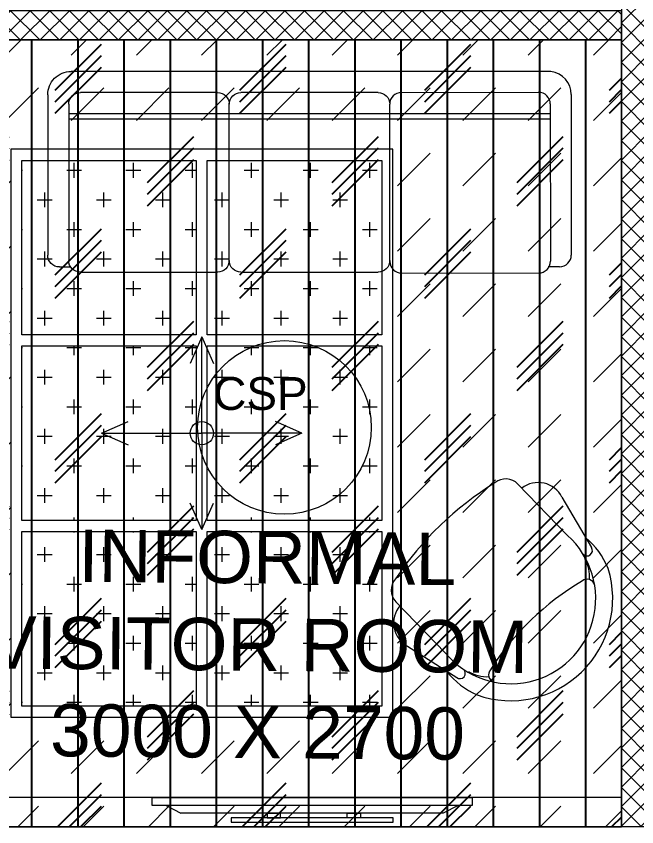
# Model space of a CAD drawing. Header units: millimetres. Extents: x 2335845 to 2509607, y 289014 to 361737.
# Drawn here: x 2384064 to 2386197, y 325701 to 328487 of the extents above; entities that cross this region are included whole.
import ezdxf

# ---------------------------------------------------------------- set-up
doc = ezdxf.new("R2010")
doc.units = ezdxf.units.MM
for name, color, linetype, lineweight in [('A-FURN-LOOSE', 24, 'Continuous', 18), ('AR_01_PARTITION FULL HT', 2, 'Continuous', 25), ('IN-PRTN-FULL', 30, 'Continuous', 20), ('IN-PRTN-HATCH', 8, 'Continuous', 5), ('TOA- AV', 7, 'Continuous', 9), ('TOA-FC-ACOU.PAN', 250, 'Continuous', 5), ('TOA-FC-CSP', 8, 'Continuous', 20), ('TOA-FC-GYPSUM', 250, 'Continuous', 5), ('TOA-FL-CPT-1', 8, 'Continuous', 5), ('TOA-FL-CPT-2', 8, 'Continuous', 5)]:
    doc.layers.add(name, color=color, linetype=linetype, lineweight=lineweight)
doc.layers.add('TEXT', color=250, linetype='Continuous')
doc.styles.add('ARIAL', font='arial.ttf')
pattern_1 = [(45, (90021.14, 24146.98), (0, 224.506403), [158.75, -158.75])]
pattern_2 = [(0, (2408113.76, 309771.23), (101.6, 101.6), [50.8, -152.4]), (90, (2408139.16, 309745.83), (-101.6, 101.6), [50.8, -152.4])]

# ---------------------------------------------------------------- blocks, each defined once
blk = doc.blocks.new('YJC')
at = {"layer": 'A-FURN-LOOSE'}
for p, q in [((64694.1, -89732.5, 0.1), (64142.6, -89732.5, 0.1)), ((64102.4, -89772.6, 0.1), (64102.4, -89811.4, 0.1)), ((64662, -89804.8, 0.1), (64124.5, -89804.8, 0.1)), ((64611.8, -89804.8, 0.1), (64611.8, -91460.4, 0.1)), ((64629.8, -89804.8, 0.1), (64629.8, -91460.3, 0.1)), ((64774.4, -91462.4, 0.1), (64774.4, -89812.8, 0.1)), ((64084.4, -89844.9, 0.1), (64084.4, -90316.5, 0.1)), ((64702.1, -90316.5, 0.1), (64702.1, -89844.9, 0.1)), ((64124.5, -90356.6, 0.1), (64662, -90356.6, 0.1)), ((64084.4, -90396.8, 0.1), (64084.4, -90868.3, 0.1)), ((64702.1, -90868.3, 0.1), (64702.1, -90396.8, 0.1)), ((64121.3, -90909, 0.1), (64662, -90908.4, 0.1)), ((64142.4, -90908.4, 0.1), (64662, -90908.4, 0.1)), ((64081.2, -90949.2, 0.1), (64081.8, -91420.8, 0.1)), ((64702.2, -90948.5, 0.1), (64702.8, -91420.1, 0.1)), ((64103.3, -91492.4, 0.1), (64103.3, -91453.6, 0.1)), ((64662.7, -91460.3, 0.1), (64122, -91460.9, 0.1)), ((64694.9, -91532.5, 0.1), (64143.4, -91532.5, 0.1))]:
    blk.add_line(p, q, dxfattribs=at)
at = {"layer": 'A-FURN-LOOSE', "extrusion": (1.33113e-22, -3.29621e-19, -1)}
for centre, major_axis, start_param, end_param in [((64142.6, -89772.6, 0.1), (28.3, 28.4), 3.928443, 5.499239), ((64694.1, -89812.8, 0.1), (56.7, 56.9), 5.499239, 7.070036), ((64124.5, -89844.9, 0.1), (28.3, 28.4), 3.928443, 5.499239), ((64662, -89844.9, 0.1), (28.3, 28.4), 5.499239, 7.070036), ((64124.5, -90316.5, 0.1), (28.3, 28.4), 2.357647, 3.928443), ((64662, -90316.5, 0.1), (28.3, 28.4), 0.78685, 2.357647), ((64124.5, -90396.8, 0.1), (28.3, 28.4), 3.928443, 5.499239), ((64662, -90396.8, 0.1), (28.3, 28.4), 5.499239, 7.070036), ((64124.5, -90868.3, 0.1), (28.3, 28.4), 2.357647, 3.928443), ((64662, -90868.3, 0.1), (28.4, -28.3), -0.783946, 0.78685)]:
    blk.add_ellipse(centre, major_axis=major_axis, ratio=1, start_param=start_param, end_param=end_param, dxfattribs=at)
at = {"layer": 'A-FURN-LOOSE'}
for centre, major_axis, start_param, end_param in [((64121.4, -90949.2, 0.1), (-28.4, -28.4), 3.928443, 5.499239), ((64662, -90948.6, 0.1), (-28.4, -28.4), 2.357647, 3.928443), ((64662.6, -91420.1, 0.1), (-28.4, 28.4), 2.357647, 3.928443), ((64121.9, -91420.8, 0.1), (-28.4, -28.4), -0.783946, 0.78685), ((64694.8, -91452.2, 0.1), (-56.8, -56.8), 0.78685, 2.223334), ((64143.4, -91492.4, 0.1), (28.3, -28.4), 3.928443, 5.499239)]:
    blk.add_ellipse(centre, major_axis=major_axis, ratio=1, start_param=start_param, end_param=end_param, dxfattribs=at)
blk = doc.blocks.new('A$C6D3804F5')
at = {"layer": 'A-FURN-LOOSE', "color": 153, "lineweight": 15}
for p, q in [((0.144, 7.578), (1.763, 14.275)), ((25.471, 7.578), (23.852, 14.275)), ((2.808, 2.857), (2.808, 11.281)), ((22.808, 11.281), (22.808, 2.857))]:
    blk.add_line(p, q, dxfattribs=at)
for centre, radius, start, end in [((12.808, 12.009), 12.022, 26.73636, 153.26364), ((12.808, 12.005), 10.026, 355.85994, 184.14006), ((10.486, 13.943), 9.105, 157.56443, 186.38409), ((5.362, 17.272), 0.915, 153.15496, 264.34362), ((20.253, 17.272), 0.915, 275.65638, 26.84504), ((15.129, 13.943), 9.105, 353.61591, 22.43557), ((7.317, 13.66), 4.188, 131.03018, 165.69518), ((12.808, 47.417), 31.957, 256.36064, 283.63936), ((18.299, 13.66), 4.188, 14.30482, 48.96982), ((2.382, 14.169), 0.627, 355.49343, 170.30736), ((23.234, 14.169), 0.627, 9.69264, 184.50657), ((3.124, 6.639), 3.124, 162.51192, 264.18396), ((22.491, 6.639), 3.124, 275.81604, 17.48808), ((4.808, 2.857), 2, 180, 265.32952), ((20.808, 2.857), 2, 274.67048, 0), ((12.808, 38.897), 38.899, 257.88674, 282.11326)]:
    blk.add_arc(centre, radius, start, end, dxfattribs=at)
blk = doc.blocks.new('A$C38A659B7')
at = {"layer": 'TOA-FC-CSP', "color": 10, "linetype": 'Continuous', "elevation": 0.001}
for points in [[(0.908, 8.353), (0, 6.309)], [(0.908, 8.353), (0, 6.309)], [(0.908, 8.353), (1.816, 6.309)], [(0.908, 8.353), (1.816, 6.309)], [(8.649, 0.908), (0.908, 0.908), (0.908, 8.353)], [(-6.834, 0.908), (-4.79, 1.816)], [(8.649, 0.908), (6.605, 1.816)], [(-6.834, 0.908), (-4.79, 0)], [(-6.834, 0.908), (0.908, 0.908), (0.908, -6.537)], [(8.649, 0.908), (6.605, 0)], [(0.908, -6.537), (0, -4.493)], [(0.908, -6.537), (0, -4.493)], [(0.908, -6.537), (1.816, -4.493)], [(0.908, -6.537), (1.816, -4.493)]]:
    blk.add_lwpolyline(points, dxfattribs=at)
at = {"layer": 'TOA-FC-CSP', "color": 10, "linetype": 'Continuous'}
blk.add_circle((0.908, 0.908, 0.001), 0.902, dxfattribs=at)
at = {"layer": 'TOA-FC-CSP', "color": 10, "insert": (1.794, 5.248, 0.005), "char_height": 2.5422, "width": 4.60874, "attachment_point": 1, "style": 'ARIAL'}
blk.add_mtext('CSP', dxfattribs=at)
blk = doc.blocks.new('*U720')
at = {"layer": 'IN-PRTN-HATCH'}
h = blk.add_hatch(dxfattribs=at)
h.set_pattern_fill('ANSI37', color=256, scale=15)
h.set_pattern_definition([(45, (-2500.97, -9e-11), (-33.67596, 33.67596), []), (135, (-2500.97, -9e-11), (-33.67596, -33.67596), [])])
h.paths.add_polyline_path([(-105886.3, -39967.2), (-100177, -39967.2), (-100177, -39867.2), (-105886.3, -39867.2)])
at = {"layer": 'IN-PRTN-FULL', "elevation": 0}
blk.add_lwpolyline([(-105886.3, -39967.2), (-100177, -39967.2), (-100177, -39867.2), (-105886.3, -39867.2)], close=True, dxfattribs=at)
blk = doc.blocks.new('A$C60412B90')
at = {"layer": 'TOA- AV', "color": 30, "true_color": 0xf8991e}
blk.add_line((256.5, 111), (986.5, 111), dxfattribs=at)
at = {"layer": 'TOA- AV', "color": 6}
for p, q in [((-37.2, 55.5), (29.9, 91)), ((1280.2, 55.5), (1213.1, 91)), ((-100, 55.5), (1343, 55.5))]:
    blk.add_line(p, q, dxfattribs=at)
at = {"layer": 'TOA- AV', "color": 30, "true_color": 0xf8991e}
for points in [[(986.5, 111), (986.5, 131), (256.5, 131), (256.5, 111)], [(403.4, 91), (464.2, 91)], [(825.1, 91), (764.2, 91)]]:
    blk.add_lwpolyline(points, dxfattribs=at)
for points in [[(403.4, 111), (464.2, 111), (464.2, 91), (403.4, 91)], [(825.1, 111), (764.2, 111), (764.2, 91), (825.1, 91)]]:
    blk.add_lwpolyline(points, close=True, dxfattribs=at)
at = {"layer": 'TOA- AV', "color": 6}
for points in [[(29.9, 91), (1213.1, 91)], [(1343, 55.5), (1343, 20), (-100, 20), (-100, 55.5)]]:
    blk.add_lwpolyline(points, dxfattribs=at)
blk = doc.blocks.new('*U722')
at = {"layer": 'IN-PRTN-HATCH'}
h = blk.add_hatch(dxfattribs=at)
h.set_pattern_fill('ANSI37', color=256, scale=15)
h.set_pattern_definition([(45, (517.08, -9e-11), (-33.67596, 33.67596), []), (135, (517.08, -9e-11), (-33.67596, -33.67596), [])])
h.paths.add_polyline_path([(-103022.7, -39967.2), (-100022.6, -39967.2), (-100022.6, -39867.2), (-103022.7, -39867.2)])
at = {"layer": 'IN-PRTN-FULL', "elevation": 0}
blk.add_lwpolyline([(-103022.7, -39967.2), (-100022.6, -39967.2), (-100022.6, -39867.2), (-103022.7, -39867.2)], close=True, dxfattribs=at)

msp = doc.modelspace()

# ---------------------------------------------------------------- hatches: boundary and pattern name
at = {"layer": 'TOA-FC-ACOU.PAN', "true_color": 0x939598}
h = msp.add_hatch(dxfattribs=at)
h.set_pattern_fill('CROSS', color=252, scale=16)
h.set_pattern_definition(pattern_2)
h.paths.add_polyline_path([(2384682.683, 327391.944), (2384082.683, 327391.944), (2384082.683, 327991.944), (2384682.683, 327991.944)])
h = msp.add_hatch(dxfattribs=at)
h.set_pattern_fill('CROSS', color=252, scale=16)
h.set_pattern_definition(pattern_2)
h.paths.add_polyline_path([(2385320.683, 327391.944), (2384720.683, 327391.944), (2384720.683, 327991.944), (2385320.683, 327991.944)])
h = msp.add_hatch(dxfattribs=at)
h.set_pattern_fill('CROSS', color=252, scale=16)
h.set_pattern_definition(pattern_2)
h.paths.add_polyline_path([(2384682.683, 326753.944), (2384082.683, 326753.944), (2384082.683, 327353.944), (2384682.683, 327353.944)])
h = msp.add_hatch(dxfattribs=at)
h.set_pattern_fill('CROSS', color=252, scale=16)
h.set_pattern_definition(pattern_2)
h.paths.add_polyline_path([(2385320.683, 326753.944), (2384720.683, 326753.944), (2384720.683, 327353.944), (2385320.683, 327353.944)])
h = msp.add_hatch(dxfattribs=at)
h.set_pattern_fill('CROSS', color=252, scale=16)
h.set_pattern_definition(pattern_2)
h.paths.add_polyline_path([(2384682.683, 326115.944), (2384082.683, 326115.944), (2384082.683, 326715.944), (2384682.683, 326715.944)])
h = msp.add_hatch(dxfattribs=at)
h.set_pattern_fill('CROSS', color=252, scale=16)
h.set_pattern_definition(pattern_2)
h.paths.add_polyline_path([(2385320.683, 326115.944), (2384720.683, 326115.944), (2384720.683, 326715.944), (2385320.683, 326715.944)])
at = {"layer": 'TOA-FC-GYPSUM'}
h = msp.add_hatch(dxfattribs=at)
h.set_pattern_fill('DASH', color=252, scale=50, angle=45)
h.set_pattern_definition(pattern_1)
h.paths.add_polyline_path([(2376994.974, 331410.903), (2372813.454, 329459.517), (2374366.562, 325702.044), (2375873.321, 325702.043), (2375873.321, 323605.057), (2384478.461, 323601.624), (2384478.472, 325600.425), (2383044.681, 325601.625), (2383044.683, 331410.903)])
edge = h.paths.add_edge_path(flags=16)
edge.add_line((2376123.213, 327021.722), (2376123.213, 329510.903))
edge.add_arc((2376623.213, 329510.903), 500, 90, 180, ccw=False)
edge.add_line((2376623.213, 330010.903), (2381644.683, 330010.903))
edge.add_arc((2381644.683, 329510.903), 500, 0, 90, ccw=False)
edge.add_line((2382144.683, 329510.903), (2382144.683, 327001.624))
edge.add_arc((2381644.683, 327001.624), 500, 270, 360, ccw=False)
edge.add_line((2381644.683, 326501.624), (2376621.212, 326521.726))
edge.add_arc((2376623.213, 327021.722), 500, 180, 269.770724, ccw=False)
h = msp.add_hatch(dxfattribs=at)
h.set_pattern_fill('DASH', color=252, scale=50, angle=45)
h.set_pattern_definition(pattern_1)
h.paths.add_polyline_path([(2386144.683, 328406.264), (2383144.683, 328406.264), (2383144.683, 325701.624), (2386144.683, 325701.624)])
h.paths.add_polyline_path([(2385358.683, 328029.944), (2384044.683, 328029.944), (2384044.683, 326077.944), (2385358.683, 326077.944)], flags=16)
at = {"layer": 'TOA-FL-CPT-2', "lineweight": -3}
h = msp.add_hatch(dxfattribs=at)
h.set_pattern_fill('CORK', color=4, scale=50, angle=270)
h.set_pattern_definition([(270, (90021.14, 24146.98), (158.75, -3e-14), []), (45, (89941.76, 24067.6), (-317.50014, 317.50014), [224.5065, -224.5065]), (45, (89941.76, 24027.9), (-317.50014, 317.50014), [224.5065, -224.5065]), (45, (89941.76, 23988.23), (-317.50014, 317.50014), [224.5065, -224.5065])])
h.paths.add_polyline_path([(2386144.683, 328406.264), (2383144.683, 328406.264), (2383144.683, 326701.624), (2383044.683, 326701.624), (2383044.683, 325801.454), (2383144.683, 325801.624), (2383144.683, 325701.624), (2386144.683, 325701.624)])

# ---------------------------------------------------------------- linework, layer by layer
at = {"layer": 'A-FURN-LOOSE', "ltscale": 5}
msp.add_circle((2384985.964, 327073.921, 0), 298.427, dxfattribs=at)
at = {"layer": 'IN-PRTN-FULL'}
msp.add_lwpolyline([(2383144.568, 325700.426), (2386144.794, 325700.423), (2386145.024, 325801.604), (2383144.799, 325801.607)], close=True, dxfattribs=at)
at = {"layer": 'TOA-FC-ACOU.PAN', "elevation": 0}
msp.add_lwpolyline([(2385358.683, 328029.944), (2384044.683, 328029.944), (2384044.683, 326077.944), (2385358.683, 326077.944)], close=True, dxfattribs=at)
at = {"layer": 'TOA-FC-ACOU.PAN', "color": 252, "true_color": 0x939598, "elevation": 0}
for points in [[(2384682.683, 327391.944), (2384082.683, 327391.944), (2384082.683, 327991.944), (2384682.683, 327991.944)], [(2385320.683, 327391.944), (2384720.683, 327391.944), (2384720.683, 327991.944), (2385320.683, 327991.944)], [(2384682.683, 326753.944), (2384082.683, 326753.944), (2384082.683, 327353.944), (2384682.683, 327353.944)], [(2385320.683, 326753.944), (2384720.683, 326753.944), (2384720.683, 327353.944), (2385320.683, 327353.944)], [(2384682.683, 326115.944), (2384082.683, 326115.944), (2384082.683, 326715.944), (2384682.683, 326715.944)], [(2385320.683, 326115.944), (2384720.683, 326115.944), (2384720.683, 326715.944), (2385320.683, 326715.944)]]:
    msp.add_lwpolyline(points, close=True, dxfattribs=at)
at = {"layer": 'TOA-FC-GYPSUM', "elevation": 0}
msp.add_lwpolyline([(2386144.683, 328406.264), (2383144.683, 328406.264), (2383144.683, 325701.624), (2386144.683, 325701.624)], close=True, dxfattribs=at)
at = {"layer": 'TOA-FL-CPT-1', "elevation": 0}
msp.add_lwpolyline([(2386144.683, 328406.264), (2383144.683, 328406.264), (2383144.683, 326701.624), (2383044.683, 326701.624), (2383044.683, 325801.454), (2383144.683, 325801.624), (2383144.683, 325701.624), (2386144.683, 325701.624)], close=True, dxfattribs=at)

# ---------------------------------------------------------------- block references
at = {"layer": 'A-FURN-LOOSE', "rotation": 89.99999999999993}
msp.add_blockref('YJC', (2294439.499, 263522.977, -0.068), dxfattribs=at)
at = {"layer": 'A-FURN-LOOSE', "linetype": 'Continuous', "xscale": 29.14264128803851, "yscale": 29.14264128803851, "zscale": 29.14264128803851, "rotation": 223.9795932327576}
msp.add_blockref('A$C6D3804F5', (2385789.676, 326995.789, 0), dxfattribs=at)
at = {"layer": 'AR_01_PARTITION FULL HT'}
for name, p, rotation in [('*U720', (2346277.714, 431587.978, 0), 89.99993594600981), ('*U722', (2283122.051, 288539.177, 0), 179.9999359460099)]:
    msp.add_blockref(name, p, dxfattribs=dict(at, rotation=rotation))
at = {"layer": 'TOA- AV', "color": 0, "xscale": 0.7622790650177647, "yscale": 0.7622790650177647, "zscale": 0.7622790650177647, "rotation": 179.9999713136748}
msp.add_blockref('A$C60412B90', (2385554.899, 325816.849), dxfattribs=at)
at = {"layer": 'TOA-FC-CSP', "color": 4, "xscale": 44.46500340146511, "yscale": 44.46500340146511, "zscale": 44.46500340146511}
msp.add_blockref('A$C38A659B7', (2384661.317, 327013.578, -0.041), dxfattribs=at)

# ---------------------------------------------------------------- texts
at = {"layer": 'TEXT', "insert": (2383756.396, 325944.844), "char_height": 180, "width": 2250.13852, "attachment_point": 7, "rotation": 359.496137, "style": 'ARIAL'}
msp.add_mtext('\\pi444.97376; INFORMAL  \\P\\pi206.09927;VISITOR ROOM  \\P\\pi423.24115;3000 X 2700', dxfattribs=at)

doc.saveas('drawing.dxf')
